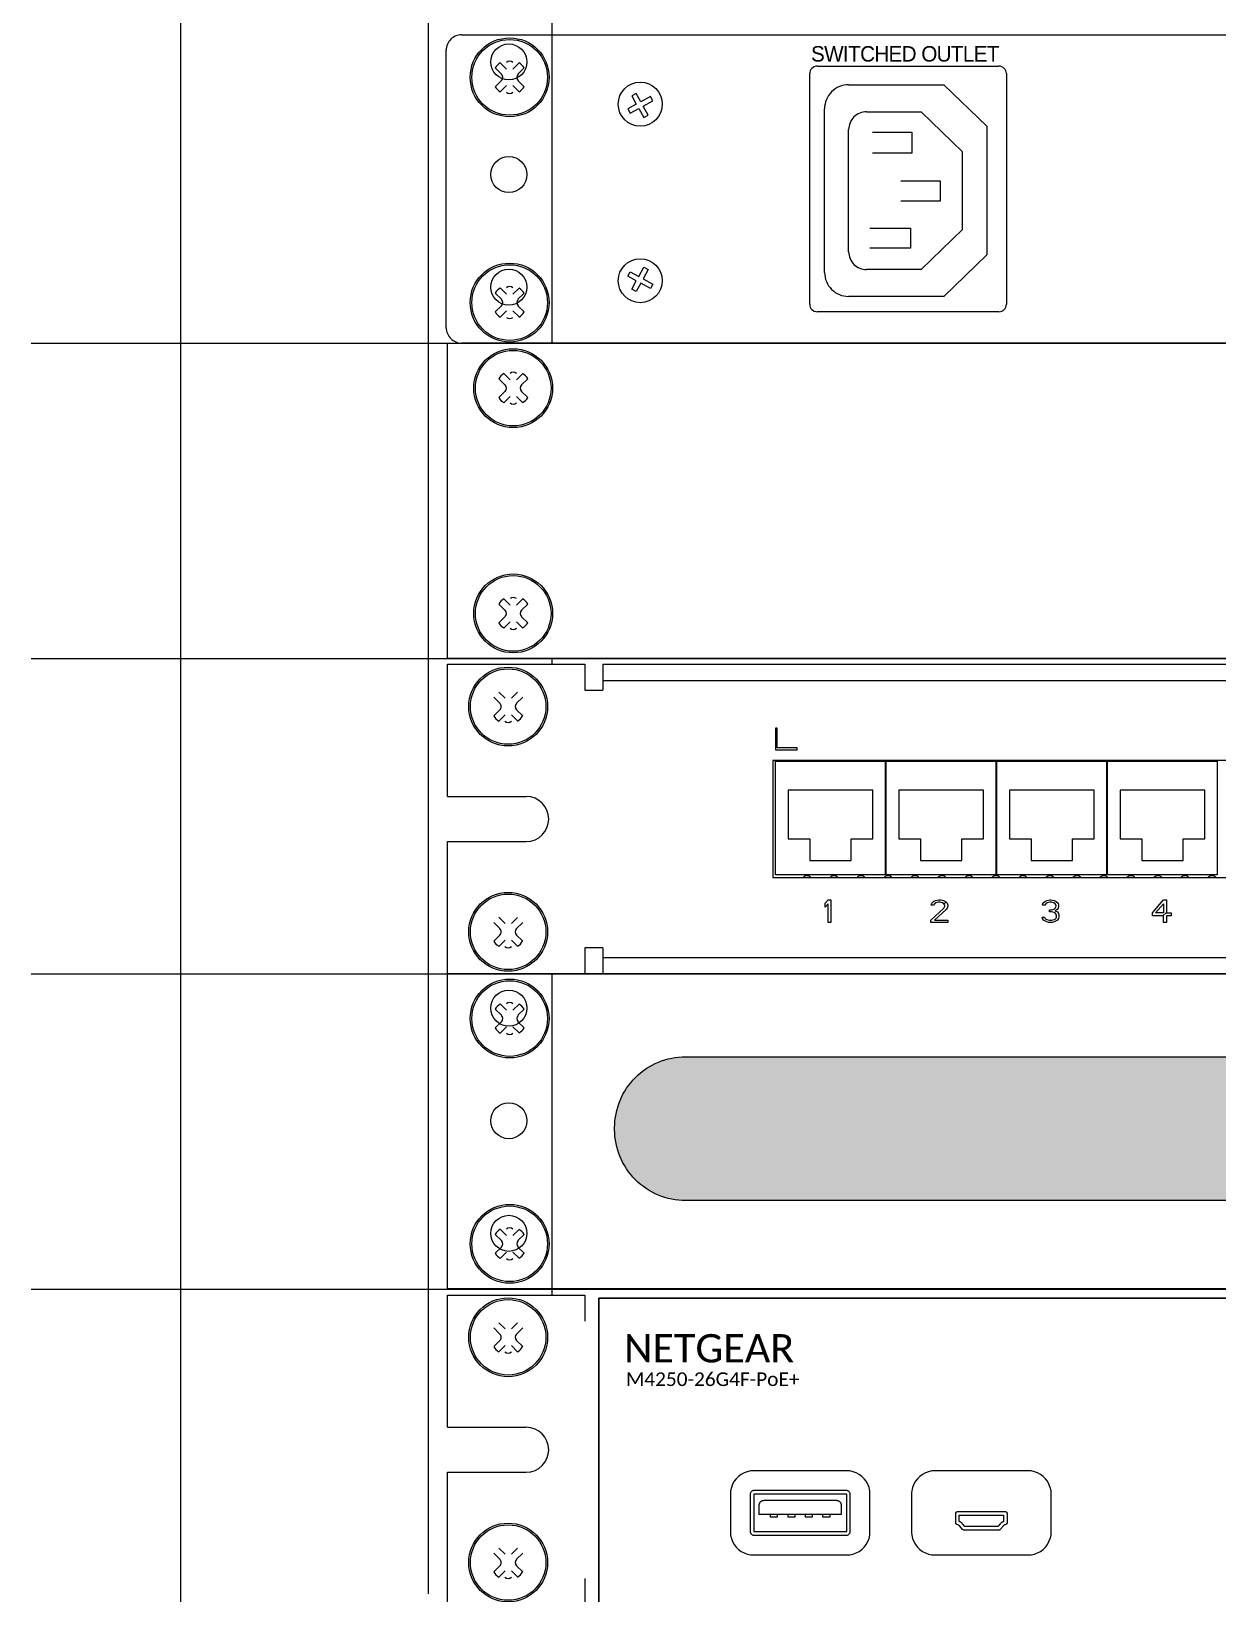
# Model space of a CAD drawing. Header units: millimetres. Extents: x -71336 to -33468, y -26189 to 22712.
# Drawn here: x -34597.8 to -34430.5, y -5007.4 to -4787.2 of the extents above; entities that cross this region are included whole.
import ezdxf

# ---------------------------------------------------------------- set-up
doc = ezdxf.new("R2010")
doc.units = ezdxf.units.MM
doc.set_wipeout_variables(frame=1)
doc.layers.add('SC - Equipment', color=7, linetype='Continuous', lineweight=13)
doc.layers.add('SC - Rack Layout - U-guides and centreline', color=5, linetype='Continuous', lineweight=13, plot=False)
doc.styles.add('ARIAL', font='arial.ttf')
doc.styles.add('CALIBRI', font='calibri.ttf')
doc.styles.get("Standard").update_dxf_attribs({"font": 'arial.ttf', "height": 35})

# ---------------------------------------------------------------- blocks, each defined once
blk = doc.blocks.new('*U199')
at = {"layer": 'SC - Rack Layout - U-guides and centreline', "ltscale": 5}
blk.add_lwpolyline([(-300, 0), (300, 0)], dxfattribs=at)
blk = doc.blocks.new('*U200')
at = {"layer": 'SC - Rack Layout - U-guides and centreline', "color": 0, "linetype": 'ByBlock', "lineweight": -2, "transparency": 16777216}
for p in [(0, 933.45), (0, 889), (0, 844.55), (0, 800.1)]:
    blk.add_blockref('*U199', p, dxfattribs=at)
blk = doc.blocks.new('*U201')
at = {"layer": 'SC - Equipment'}
for p, q in [((-279.3873, 1030.224), (-279.3873, 985.774)), ((-244.4623, 985.774), (-244.4623, 1030.224)), ((-227.076, 1030.224), (-227.076, 985.774)), ((-279.3873, 985.774), (-279.3873, 941.324)), ((-244.4623, 941.324), (-244.4623, 985.774)), ((-227.076, 985.774), (-227.076, 941.324)), ((-279.3873, 941.324), (-279.3873, 896.874)), ((-244.4623, 896.874), (-244.4623, 941.324)), ((-227.076, 941.324), (-227.076, 896.874)), ((-279.3873, 896.874), (-279.3873, 852.424)), ((-244.4623, 852.424), (-244.4623, 896.874)), ((-227.076, 896.874), (-227.076, 852.424)), ((-279.3873, 852.424), (-279.3873, 807.974)), ((-244.4623, 807.974), (-244.4623, 852.424)), ((-227.076, 852.424), (-227.076, 807.974)), ((-279.3873, 807.974), (-279.3873, 763.524))]:
    blk.add_line(p, q, dxfattribs=at)
for centre in [(-233.11485, 1023.874), (-233.11485, 1007.999), (-233.11485, 992.124), (-233.11485, 979.424), (-233.11485, 963.549), (-233.11485, 947.674), (-233.11485, 934.974), (-233.11485, 919.099), (-233.11485, 903.224), (-233.11485, 890.524), (-233.11485, 874.649), (-233.11485, 858.774), (-233.11485, 846.074), (-233.11485, 830.199), (-233.11485, 814.324)]:
    blk.add_circle(centre, 2.54, dxfattribs=at)
at = {"ltscale": 5, "style": 'ARIAL', "flags": 1}
blk.add_attdef('UNITS', (470.5, 46), '', height=9.73997, dxfattribs=at)
blk = doc.blocks.new('A$C7AF64265')
at = {"lineweight": 0}
for p, q in [((-1.17, 0.46), (-2.03, 1.32)), ((-0.43, 1.17), (-1.32, 2.05)), ((1.32, 2.03), (0.46, 1.17)), ((2.05, 1.32), (1.17, 0.46)), ((-1.17, -0.46), (-2.03, -1.32)), ((-0.43, -1.17), (-1.32, -2.05)), ((1.32, -2.03), (0.46, -1.17)), ((2.05, -1.32), (1.17, -0.46))]:
    blk.add_line(p, q, dxfattribs=at)
for centre, major_axis, start_param, end_param in [((0, 0), (3.93, 3.93), 5.497787, 11.780972), ((0, 0), (3.76, 3.76), 5.497787, 11.780972), ((-1.6, 0), (-0.448, 0.448), 3.141593, 4.71239), ((1.62, 0), (0.448, 0.448), 1.570797, 3.141593), ((0, 0), (-1.72, 1.72), 1.363172, 1.783535), ((0, -1.62), (0.448, 0.448), 3.141593, 4.712389), ((0, 0), (1.72, 1.72), 4.504765, 4.925127)]:
    blk.add_ellipse(centre, major_axis=major_axis, ratio=1, start_param=start_param, end_param=end_param, dxfattribs=at)
blk = doc.blocks.new('NETGEAR M4250-26G4F-PoE+')
at = {"ltscale": 5}
for q in [(220, 43.2), (-220, 0)]:
    blk.add_line((-220, 43.2), q, dxfattribs=at)
at = {"layer": 'SC - Equipment'}
for p, q in [((-185.05, 10.28), (-185.05, 15.54)), ((-197.42, 13.99), (-197.42, 12.76)), ((-185.79, 12.76), (-185.79, 13.99))]:
    blk.add_line(p, q, dxfattribs=at)
for points in [[(-198.32, 18.85), (-198.6, 18.83), (-199.06, 18.72), (-199.5, 18.56), (-199.91, 18.34), (-200.28, 18.07), (-200.61, 17.74), (-200.9, 17.38), (-201.13, 16.96), (-201.3, 16.52), (-201.41, 16.04), (-201.44, 15.75)], [(-184.88, 18.85), (-198.32, 18.85)], [(-181.77, 15.75), (-181.79, 16.04), (-181.9, 16.51), (-182.07, 16.96), (-182.31, 17.37), (-182.59, 17.74), (-182.92, 18.07), (-183.29, 18.34), (-183.7, 18.56), (-184.14, 18.72), (-184.61, 18.83), (-184.88, 18.85)], [(-172.77, 18.85), (-173.05, 18.83), (-173.52, 18.72), (-173.95, 18.56), (-174.36, 18.34), (-174.73, 18.07), (-175.06, 17.74), (-175.35, 17.38), (-175.58, 16.96), (-175.76, 16.52), (-175.87, 16.04), (-175.89, 15.75)], [(-159.33, 18.85), (-172.77, 18.85)], [(-156.22, 15.75), (-156.24, 16.04), (-156.35, 16.51), (-156.53, 16.96), (-156.76, 17.37), (-157.04, 17.74), (-157.37, 18.07), (-157.74, 18.34), (-158.15, 18.56), (-158.59, 18.72), (-159.06, 18.83), (-159.33, 18.85)], [(-201.44, 15.75), (-201.44, 10.07)], [(-198.12, 16.06), (-198.2, 16.06), (-198.28, 16.04), (-198.35, 16.01), (-198.41, 15.98), (-198.47, 15.94), (-198.52, 15.88), (-198.57, 15.83), (-198.6, 15.76), (-198.63, 15.69), (-198.65, 15.62), (-198.65, 15.54)], [(-198.65, 15.54), (-198.65, 10.3)], [(-185.08, 16.06), (-198.12, 16.06)], [(-184.55, 15.54), (-184.56, 15.62), (-184.57, 15.69), (-184.6, 15.76), (-184.64, 15.83), (-184.68, 15.88), (-184.73, 15.94), (-184.79, 15.98), (-184.86, 16.01), (-184.93, 16.04), (-185, 16.06), (-185.08, 16.06)], [(-184.55, 10.3), (-184.55, 15.54)], [(-181.77, 10.09), (-181.77, 15.75)], [(-175.89, 15.75), (-175.9, 10.07)], [(-156.22, 10.09), (-156.22, 15.75)], [(-197.32, 14.33), (-197.33, 14.31), (-197.35, 14.28), (-197.36, 14.25), (-197.37, 14.22), (-197.39, 14.18), (-197.4, 14.15), (-197.4, 14.12), (-197.41, 14.08), (-197.41, 14.05), (-197.42, 14.02), (-197.42, 13.99)], [(-196.75, 14.65), (-196.81, 14.64), (-196.87, 14.64), (-196.93, 14.62), (-196.99, 14.6), (-197.04, 14.58), (-197.1, 14.55), (-197.15, 14.51), (-197.2, 14.47), (-197.25, 14.43), (-197.29, 14.38), (-197.32, 14.33)], [(-186.46, 14.65), (-196.75, 14.65)], [(-185.89, 14.33), (-185.92, 14.38), (-185.96, 14.43), (-186, 14.47), (-186.05, 14.51), (-186.1, 14.55), (-186.16, 14.58), (-186.22, 14.6), (-186.28, 14.62), (-186.34, 14.64), (-186.4, 14.64), (-186.46, 14.65)], [(-185.79, 13.99), (-185.79, 14.02), (-185.79, 14.05), (-185.79, 14.08), (-185.8, 14.12), (-185.81, 14.15), (-185.82, 14.18), (-185.83, 14.22), (-185.84, 14.25), (-185.86, 14.28), (-185.87, 14.31), (-185.89, 14.33)], [(-197.42, 12.76), (-185.79, 12.76)], [(-169.68, 12.82), (-169.68, 12.86), (-169.67, 12.9), (-169.66, 12.94), (-169.64, 12.97), (-169.62, 13.01), (-169.59, 13.04), (-169.56, 13.06), (-169.53, 13.08), (-169.5, 13.09), (-169.46, 13.1), (-169.42, 13.11)], [(-169.68, 11.56), (-169.68, 12.82)], [(-169.5, 11.28), (-169.53, 11.29), (-169.55, 11.31), (-169.58, 11.33), (-169.6, 11.35), (-169.62, 11.38), (-169.64, 11.4), (-169.65, 11.43), (-169.67, 11.46), (-169.68, 11.49), (-169.68, 11.53), (-169.68, 11.56)], [(-169.32, 11.22), (-169.5, 11.28)], [(-169.42, 13.11), (-162.68, 13.11)], [(-169.1, 11.06), (-169.11, 11.08), (-169.13, 11.1), (-169.14, 11.11), (-169.17, 11.13), (-169.19, 11.15), (-169.21, 11.16), (-169.23, 11.18), (-169.26, 11.19), (-169.28, 11.2), (-169.3, 11.21), (-169.32, 11.22)], [(-169.18, 12.61), (-162.93, 12.61)], [(-169.18, 11.7), (-169.18, 12.61)], [(-169.15, 11.69), (-169.18, 11.7)], [(-168.7, 11.37), (-168.73, 11.4), (-168.77, 11.45), (-168.81, 11.48), (-168.85, 11.52), (-168.89, 11.55), (-168.93, 11.58), (-168.97, 11.61), (-169.02, 11.63), (-169.07, 11.66), (-169.12, 11.68), (-169.16, 11.69)], [(-168.7, 10.57), (-169.1, 11.06)], [(-168.38, 10.98), (-168.71, 11.38)], [(-163.4, 11.38), (-163.72, 10.98)], [(-163.01, 11.06), (-163.41, 10.57)], [(-162.95, 11.69), (-162.99, 11.68), (-163.04, 11.66), (-163.09, 11.63), (-163.13, 11.61), (-163.18, 11.58), (-163.22, 11.55), (-163.26, 11.52), (-163.3, 11.48), (-163.34, 11.45), (-163.38, 11.4), (-163.4, 11.37)], [(-162.79, 11.22), (-162.81, 11.21), (-162.83, 11.2), (-162.85, 11.19), (-162.87, 11.18), (-162.9, 11.16), (-162.92, 11.15), (-162.94, 11.13), (-162.96, 11.11), (-162.98, 11.1), (-163, 11.08), (-163.01, 11.06)], [(-162.93, 11.7), (-162.96, 11.69)], [(-162.93, 12.61), (-162.93, 11.7)], [(-162.61, 11.28), (-162.79, 11.22)], [(-162.68, 13.11), (-162.65, 13.1), (-162.61, 13.09), (-162.58, 13.08), (-162.54, 13.06), (-162.52, 13.04), (-162.49, 13.01), (-162.47, 12.97), (-162.45, 12.94), (-162.44, 12.9), (-162.43, 12.86), (-162.43, 12.82)], [(-162.43, 11.56), (-162.43, 11.53), (-162.43, 11.49), (-162.44, 11.46), (-162.45, 11.43), (-162.47, 11.4), (-162.49, 11.38), (-162.51, 11.35), (-162.53, 11.33), (-162.55, 11.31), (-162.58, 11.29), (-162.61, 11.28)], [(-162.43, 12.82), (-162.43, 11.56)], [(-201.44, 10.09), (-201.41, 9.8), (-201.3, 9.32), (-201.13, 8.88), (-200.9, 8.46), (-200.61, 8.1), (-200.28, 7.77), (-199.91, 7.5), (-199.5, 7.28), (-199.06, 7.12), (-198.6, 7.01), (-198.32, 6.99)], [(-198.65, 10.3), (-198.65, 10.22), (-198.63, 10.15), (-198.6, 10.08), (-198.57, 10.01), (-198.52, 9.96), (-198.47, 9.9), (-198.41, 9.86), (-198.35, 9.83), (-198.28, 9.8), (-198.2, 9.78), (-198.12, 9.78)], [(-198.12, 9.78), (-185.08, 9.78)], [(-185.08, 9.78), (-185, 9.78), (-184.93, 9.8), (-184.86, 9.83), (-184.79, 9.86), (-184.73, 9.9), (-184.68, 9.96), (-184.64, 10.01), (-184.6, 10.08), (-184.57, 10.15), (-184.56, 10.22), (-184.55, 10.3)], [(-184.88, 6.99), (-184.61, 7.01), (-184.14, 7.12), (-183.7, 7.28), (-183.29, 7.5), (-182.92, 7.77), (-182.59, 8.1), (-182.31, 8.47), (-182.07, 8.88), (-181.9, 9.33), (-181.79, 9.8), (-181.77, 10.09)], [(-175.89, 10.09), (-175.87, 9.8), (-175.76, 9.32), (-175.58, 8.88), (-175.35, 8.46), (-175.06, 8.1), (-174.73, 7.77), (-174.36, 7.5), (-173.95, 7.28), (-173.52, 7.12), (-173.05, 7.01), (-172.77, 6.99)], [(-168.5, 10.48), (-168.52, 10.48), (-168.54, 10.48), (-168.56, 10.49), (-168.58, 10.49), (-168.6, 10.5), (-168.62, 10.51), (-168.64, 10.52), (-168.65, 10.53), (-168.67, 10.55), (-168.68, 10.56), (-168.7, 10.57)], [(-163.6, 10.48), (-168.5, 10.48)], [(-163.72, 10.98), (-168.38, 10.98)], [(-163.41, 10.57), (-163.42, 10.56), (-163.44, 10.55), (-163.45, 10.53), (-163.47, 10.52), (-163.49, 10.51), (-163.51, 10.5), (-163.53, 10.49), (-163.55, 10.49), (-163.57, 10.48), (-163.58, 10.48), (-163.6, 10.48)], [(-159.34, 6.99), (-159.06, 7.01), (-158.59, 7.12), (-158.15, 7.28), (-157.74, 7.5), (-157.37, 7.77), (-157.04, 8.1), (-156.76, 8.47), (-156.53, 8.88), (-156.35, 9.33), (-156.24, 9.8), (-156.22, 10.09)], [(-198.32, 6.99), (-184.88, 6.99)], [(-172.77, 6.99), (-159.34, 6.99)]]:
    blk.add_lwpolyline(points, dxfattribs=at)
at = {"layer": 'SC - Equipment', "flags": 128}
for points in [[(-185.05, 15.54), (-198.15, 15.54)], [(-198.15, 15.54), (-198.15, 10.28)], [(-195.83, 12.76), (-195.83, 12.35)], [(-195.83, 12.35), (-194.78, 12.35)], [(-194.78, 12.35), (-194.78, 12.76)], [(-193.36, 12.76), (-193.36, 12.35)], [(-193.36, 12.35), (-192.32, 12.35)], [(-192.32, 12.35), (-192.32, 12.76)], [(-190.9, 12.76), (-190.9, 12.35)], [(-190.9, 12.35), (-189.85, 12.35)], [(-189.85, 12.35), (-189.85, 12.76)], [(-188.44, 12.76), (-188.44, 12.35)], [(-188.44, 12.35), (-187.39, 12.35)], [(-187.39, 12.35), (-187.39, 12.76)], [(-198.15, 10.28), (-185.05, 10.28)]]:
    blk.add_lwpolyline(points, dxfattribs=at)
at = {"ltscale": 5, "style": 'CALIBRI'}
for s, height, p in [('NETGEAR', 3.987, (-216.44, 34.13)), ('M4250-26G4F-PoE+', 1.9277, (-216.15, 30.8))]:
    blk.add_text(s, height=height, dxfattribs=at).set_placement(p)
blk.add_wipeout([(-241.3, 43.63), (-221.97, 43.63), (-221.97, 0), (-241.3, 0)])
at = {"layer": 'SC - Equipment'}
for p, q in [((-241.3, 24.99), (-241.3, 43.63)), ((-241.3, 43.63), (-221.97, 43.63)), ((-221.97, 43.63), (-221.97, 39.96)), ((-241.3, 24.99), (-230.22, 24.99)), ((-241.3, 0), (-241.3, 18.65)), ((-241.3, 18.65), (-230.22, 18.65)), ((-221.97, 3.68), (-221.97, 0))]:
    blk.add_line(p, q, dxfattribs=at)
blk.add_arc((-230.22, 21.82), 3.17, 270, 90, dxfattribs=at)
for p in [(-232.77, 37.67), (-232.77, 5.92)]:
    blk.add_blockref('A$C7AF64265', p, dxfattribs=at)
blk = doc.blocks.new('1U SCREWS - RACK LAYOUT')
at = {"layer": 'SC - Equipment'}
for p, q in [((-232.99, 39.27), (-233.88, 40.16)), ((-231.24, 40.13), (-232.1, 39.27)), ((-233.73, 38.56), (-234.59, 39.42)), ((-233.73, 37.64), (-234.59, 36.78)), ((-230.5, 39.42), (-231.39, 38.56)), ((-230.5, 36.78), (-231.39, 37.64)), ((-232.99, 36.93), (-233.88, 36.04)), ((-231.24, 36.07), (-232.1, 36.93)), ((-233.73, 6.81), (-234.59, 7.67)), ((-232.99, 7.52), (-233.88, 8.41)), ((-231.24, 8.38), (-232.1, 7.52)), ((-230.5, 7.67), (-231.39, 6.81)), ((-233.73, 5.89), (-234.59, 5.03)), ((-232.99, 5.18), (-233.88, 4.29)), ((-231.24, 4.32), (-232.1, 5.18)), ((-230.5, 5.03), (-231.39, 5.89))]:
    blk.add_line(p, q, dxfattribs=at)
for centre, major_axis, start_param, end_param in [((-232.56, 38.1), (5.56, 0), 0, 6.283185), ((-232.56, 38.1), (5.33, 0), 0, 6.283185), ((-232.56, 38.1), (2.44, 0), 2.143456, 2.563819), ((-232.56, 39.73), (0.635, 0), 0.785399, 2.356195), ((-232.56, 38.1), (2.44, 0), 0.57266, 0.993023), ((-234.16, 38.1), (0.635, 0), 5.497788, 7.068584), ((-230.93, 38.1), (0.635, 0), 2.356195, 3.926991), ((-232.56, 38.1), (2.44, 0), 3.719366, 4.139729), ((-232.56, 36.47), (0.635, 0), 3.926991, 5.497787), ((-232.56, 38.1), (2.44, 0), 5.290163, 5.710525), ((-232.56, 6.35), (5.56, 0), 0, 6.283185), ((-232.56, 6.35), (5.33, 0), 0, 6.283185), ((-232.56, 6.35), (2.44, 0), 2.143456, 2.563819), ((-234.16, 6.35), (0.635, 0), 5.497788, 7.068584), ((-232.56, 7.98), (0.635, 0), 0.785399, 2.356195), ((-230.93, 6.35), (0.635, 0), 2.356195, 3.926991), ((-232.56, 6.35), (2.44, 0), 0.57266, 0.993023), ((-232.56, 6.35), (2.44, 0), 3.719366, 4.139729), ((-232.56, 6.35), (2.44, 0), 5.290163, 5.710525), ((-232.56, 4.72), (0.635, 0), 3.926991, 5.497787)]:
    blk.add_ellipse(centre, major_axis=major_axis, ratio=1, start_param=start_param, end_param=end_param, dxfattribs=at)
blk = doc.blocks.new('Furman M10XE - RACK LAYOUT')
at = {"layer": 'SC - Equipment', "flags": 128}
for points in [[(-239.33, 43.46, 0.414214), (-241.5, 41.28)], [(-189.21, 39.03, 0.414214), (-190.26, 37.98)], [(-162.53, 37.98, 0.414214), (-163.58, 39.03)], [(-184.77, 36.41, 0.414214), (-188.17, 33.01)], [(-182.25, 32.61, 0.414214), (-184.77, 30.1)], [(-184.77, 12.87, 0.414214), (-182.25, 10.35)], [(-188.17, 9.97, 0.414214), (-184.77, 6.58)], [(-190.26, 5.48, 0.414214), (-189.21, 4.42)], [(-163.58, 4.42, 0.414214), (-162.53, 5.48)], [(-241.5, 2.17, 0.414214), (-239.33, 0)]]:
    blk.add_lwpolyline(points, format="xyb", dxfattribs=at)
at = {"layer": 'SC - Equipment'}
for points in [[(-239.33, 43.46), (239.33, 43.46)], [(-241.5, 2.17), (-241.5, 41.28)], [(-190.26, 5.48), (-190.26, 37.98)], [(-189.21, 39.03), (-163.58, 39.03)], [(-162.53, 37.98), (-162.53, 5.48)], [(-188.17, 9.97), (-188.17, 33.01)], [(-181.41, 29.74), (-175.87, 29.74), (-175.87, 26.75), (-181.41, 26.75)], [(-177.42, 22.87), (-171.89, 22.87), (-171.89, 20), (-177.42, 20)], [(-181.8, 16.2), (-176.03, 16.2), (-176.03, 13.38), (-181.8, 13.38)], [(-163.58, 4.42), (-189.21, 4.42)], [(239.33, 0), (-239.33, 0)]]:
    blk.add_lwpolyline(points, dxfattribs=at)
at = {"layer": 'SC - Equipment', "flags": 128}
for points in [[(-184.77, 36.41), (-171.35, 36.41)], [(-171.35, 36.41), (-165.3, 30.56)], [(-214.71, 33.67), (-215.9, 33.02)], [(-215.57, 32.42), (-214.36, 33.07)], [(-214.73, 35.2), (-215.33, 34.87)], [(-215.33, 34.87), (-214.71, 33.67)], [(-214.08, 34.01), (-214.73, 35.2)], [(-214.36, 33.07), (-213.66, 31.78)], [(-212.69, 34.76), (-214.08, 34.01)], [(-213.75, 33.4), (-212.37, 34.15)], [(-213.05, 32.11), (-213.75, 33.4)], [(-212.37, 34.15), (-212.69, 34.76)], [(-215.9, 33.02), (-215.57, 32.42)], [(-213.66, 31.78), (-213.05, 32.11)], [(-182.25, 32.61), (-174.56, 32.61)], [(-168.7, 26.97), (-174.56, 32.61)], [(-184.77, 12.87), (-184.77, 30.1)], [(-165.3, 30.56), (-165.3, 12.43)], [(-168.7, 16.02), (-168.7, 26.97)], [(-174.56, 10.35), (-168.7, 16.02)], [(-165.3, 12.43), (-171.35, 6.58)], [(-215.9, 9.44), (-215.57, 10.05)], [(-214.71, 8.79), (-215.9, 9.44)], [(-215.57, 10.05), (-214.36, 9.39)], [(-214.36, 9.39), (-213.66, 10.69)], [(-213.05, 10.36), (-213.75, 9.06)], [(-213.75, 9.06), (-212.37, 8.31)], [(-213.66, 10.69), (-213.05, 10.36)], [(-174.56, 10.35), (-182.25, 10.35)], [(-215.33, 7.6), (-214.71, 8.79)], [(-214.73, 7.27), (-215.33, 7.6)], [(-214.08, 8.46), (-214.73, 7.27)], [(-212.69, 7.7), (-214.08, 8.46)], [(-212.37, 8.31), (-212.69, 7.7)], [(-171.35, 6.58), (-184.77, 6.58)]]:
    blk.add_lwpolyline(points, dxfattribs=at)
at = {"layer": 'SC - Equipment'}
for centre in [(-214.15, 33.67), (-214.15, 8.79)]:
    blk.add_circle(centre, 3.1, dxfattribs=at)
blk.add_blockref('1U SCREWS - RACK LAYOUT', (0, -0.64), dxfattribs=at)
at = {"ltscale": 5, "style": 'ARIAL', "flags": 1}
for tag, p in [('WEIGHT', (272.65, 33.74)), ('WATTS', (272.65, 18.09)), ('BTU', (272.65, 2.44))]:
    blk.add_attdef(tag, p, '', height=9.74, dxfattribs=at)
at = {"layer": 'SC - Equipment', "insert": (-190.08, 39.65), "char_height": 2.1816, "width": 32.1113, "attachment_point": 7}
blk.add_mtext('{\\fVrinda|b0|i0|c0|p2;\\T0.95;SWITCHED OUTLET}', dxfattribs=at)
blk = doc.blocks.new('1U BRUSH PLATE - RACK LAYOUT')
at = {"ltscale": 5}
h = blk.add_hatch(dxfattribs=at)
h.set_pattern_fill('BRASS', color=256, scale=0.37, angle=90)
h.set_pattern_definition([(90, (-0.3157, 0), (-2.3495, 1e-16), []), (90, (-1.4904, 7e-17), (-2.3495, 1e-16), [1.17475, -0.587375])])
edge = h.paths.add_edge_path()
edge.add_line((-207.76, 32.77), (207.76, 32.77))
edge.add_arc((207.76, 22.77), 10, 0, 90, ccw=False)
edge.add_line((217.76, 22.77), (217.76, 22.5))
edge.add_arc((207.76, 22.5), 10, -90, 0, ccw=False)
edge.add_line((207.76, 12.5), (-207.76, 12.5))
edge.add_arc((-207.76, 22.5), 10, 180, 270, ccw=False)
edge.add_line((-217.76, 22.5), (-217.76, 22.77))
edge.add_arc((-207.76, 22.77), 10, 90, 180, ccw=False)
blk.add_lwpolyline([(-207.76, 32.77), (207.76, 32.77, -0.414214), (217.76, 22.77), (217.76, 22.5, -0.414214), (207.76, 12.5), (-207.76, 12.5, -0.414214), (-217.76, 22.5), (-217.76, 22.77, -0.414214)], format="xyb", close=True, dxfattribs=at)
at = {"layer": 'SC - Equipment'}
for p, q in [((-241.3, 0.05), (-241.3, 44.5)), ((-241.3, 44.5), (241.3, 44.5)), ((-232.99, 39.32), (-233.88, 40.21)), ((-231.24, 40.18), (-232.1, 39.32)), ((-233.73, 38.61), (-234.59, 39.47)), ((-233.73, 37.69), (-234.59, 36.83)), ((-230.5, 39.47), (-231.39, 38.61)), ((-230.5, 36.83), (-231.39, 37.69)), ((-232.99, 36.98), (-233.88, 36.09)), ((-231.24, 36.12), (-232.1, 36.98)), ((-233.73, 6.86), (-234.59, 7.72)), ((-232.99, 7.57), (-233.88, 8.46)), ((-231.24, 8.43), (-232.1, 7.57)), ((-230.5, 7.72), (-231.39, 6.86)), ((-233.73, 5.94), (-234.59, 5.08)), ((-232.99, 5.23), (-233.88, 4.34)), ((-231.24, 4.37), (-232.1, 5.23)), ((-230.5, 5.08), (-231.39, 5.94)), ((241.3, 0.05), (-241.3, 0.05))]:
    blk.add_line(p, q, dxfattribs=at)
for centre, major_axis, start_param, end_param in [((-232.56, 38.15), (5.56, 0), 0, 6.283185), ((-232.56, 38.15), (5.33, 0), 0, 6.283185), ((-232.56, 38.15), (2.44, 0), 2.143456, 2.563819), ((-232.56, 39.78), (0.635, 0), 0.785399, 2.356195), ((-232.56, 38.15), (2.44, 0), 0.57266, 0.993023), ((-234.16, 38.15), (0.635, 0), 5.497788, 7.068584), ((-230.93, 38.15), (0.635, 0), 2.356195, 3.926991), ((-232.56, 38.15), (2.44, 0), 3.719366, 4.139729), ((-232.56, 36.52), (0.635, 0), 3.926991, 5.497787), ((-232.56, 38.15), (2.44, 0), 5.290163, 5.710525), ((-232.56, 6.4), (5.56, 0), 0, 6.283185), ((-232.56, 6.4), (5.33, 0), 0, 6.283185), ((-232.56, 6.4), (2.44, 0), 2.143456, 2.563819), ((-234.16, 6.4), (0.635, 0), 5.497788, 7.068584), ((-232.56, 8.03), (0.635, 0), 0.785399, 2.356195), ((-230.93, 6.4), (0.635, 0), 2.356195, 3.926991), ((-232.56, 6.4), (2.44, 0), 0.57266, 0.993023), ((-232.56, 6.4), (2.44, 0), 3.719366, 4.139729), ((-232.56, 6.4), (2.44, 0), 5.290163, 5.710525), ((-232.56, 4.77), (0.635, 0), 3.926991, 5.497787)]:
    blk.add_ellipse(centre, major_axis=major_axis, ratio=1, start_param=start_param, end_param=end_param, dxfattribs=at)
blk = doc.blocks.new('1U BLANK PANEL - RACK LAYOUT')
blk.add_wipeout([(-241.3, 44.45), (241.3, 44.45), (241.3, 0), (-241.3, 0)])
at = {"layer": 'SC - Equipment'}
for p, q in [((-241.3, 0), (-241.3, 44.45)), ((-241.3, 44.45), (241.3, 44.45)), ((-232.49, 39.27), (-233.38, 40.16)), ((-230.74, 40.13), (-231.6, 39.27)), ((-233.23, 38.56), (-234.09, 39.42)), ((-233.23, 37.64), (-234.09, 36.78)), ((-230, 39.42), (-230.89, 38.56)), ((-230, 36.78), (-230.89, 37.64)), ((-232.49, 36.93), (-233.38, 36.04)), ((-230.74, 36.07), (-231.6, 36.93)), ((-233.23, 6.81), (-234.09, 7.67)), ((-232.49, 7.52), (-233.38, 8.41)), ((-230.74, 8.38), (-231.6, 7.52)), ((-230, 7.67), (-230.89, 6.81)), ((-233.23, 5.89), (-234.09, 5.03)), ((-232.49, 5.18), (-233.38, 4.29)), ((-230.74, 4.32), (-231.6, 5.18)), ((-230, 5.03), (-230.89, 5.89)), ((241.3, 0), (-241.3, 0)), ((-241.3, 0), (-241.3, 0))]:
    blk.add_line(p, q, dxfattribs=at)
for centre, major_axis, start_param, end_param in [((-232.06, 38.1), (5.56, 0), 0, 6.283185), ((-232.06, 38.1), (5.33, 0), 0, 6.283185), ((-232.06, 38.1), (2.44, 0), 2.143456, 2.563819), ((-232.06, 39.73), (0.635, 0), 0.785399, 2.356195), ((-232.06, 38.1), (2.44, 0), 0.57266, 0.993023), ((-233.66, 38.1), (0.635, 0), 5.497788, 7.068584), ((-230.43, 38.1), (0.635, 0), 2.356195, 3.926991), ((-232.06, 38.1), (2.44, 0), 3.719366, 4.139729), ((-232.06, 36.47), (0.635, 0), 3.926991, 5.497787), ((-232.06, 38.1), (2.44, 0), 5.290163, 5.710525), ((-232.06, 6.35), (5.56, 0), 0, 6.283185), ((-232.06, 6.35), (5.33, 0), 0, 6.283185), ((-232.06, 6.35), (2.44, 0), 2.143456, 2.563819), ((-233.66, 6.35), (0.635, 0), 5.497788, 7.068584), ((-232.06, 7.98), (0.635, 0), 0.785399, 2.356195), ((-230.43, 6.35), (0.635, 0), 2.356195, 3.926991), ((-232.06, 6.35), (2.44, 0), 0.57266, 0.993023), ((-232.06, 6.35), (2.44, 0), 3.719366, 4.139729), ((-232.06, 6.35), (2.44, 0), 5.290163, 5.710525), ((-232.06, 4.72), (0.635, 0), 3.926991, 5.497787)]:
    blk.add_ellipse(centre, major_axis=major_axis, ratio=1, start_param=start_param, end_param=end_param, dxfattribs=at)
blk = doc.blocks.new('*U281')
blk.add_blockref('1U BLANK PANEL - RACK LAYOUT', (0, -44.45))
blk = doc.blocks.new('PATCH PANEL - RJ45 24')
at = {"layer": 'SC - Equipment'}
for p, q in [((-219.44, 43.63), (-219.44, 39.96)), ((-219.44, 43.63), (219.44, 43.63)), ((-219.44, 41.35), (219.44, 41.35)), ((-195.08, 34.63), (-195.08, 31.58)), ((-194.83, 34.63), (-195.08, 34.63)), ((-194.83, 31.84), (-194.83, 34.63)), ((-195.08, 31.58), (-192.04, 31.58)), ((-192.04, 31.84), (-194.83, 31.84)), ((-192.04, 31.58), (-192.04, 31.84)), ((-195.46, 30.06), (-195.46, 13.57)), ((-7.48, 30.06), (-195.46, 30.06)), ((-195.08, 13.95), (-195.08, 30.06)), ((-179.61, 29.93), (-195.08, 29.93)), ((-179.61, 30.06), (-179.61, 13.95)), ((-179.48, 13.95), (-179.48, 30.06)), ((-164.01, 29.93), (-179.48, 29.93)), ((-164.01, 30.06), (-164.01, 13.95)), ((-163.88, 13.95), (-163.88, 30.06)), ((-148.41, 29.93), (-163.88, 29.93)), ((-148.41, 30.06), (-148.41, 13.95)), ((-148.28, 13.95), (-148.28, 30.06)), ((-132.8, 29.93), (-148.28, 29.93)), ((-132.8, 30.06), (-132.8, 13.95)), ((-193.31, 25.88), (-193.31, 19.03)), ((-181.38, 25.88), (-193.31, 25.88)), ((-181.38, 19.03), (-181.38, 25.88)), ((-177.71, 25.88), (-177.71, 19.03)), ((-165.78, 25.88), (-177.71, 25.88)), ((-165.78, 19.03), (-165.78, 25.88)), ((-162.1, 25.88), (-162.1, 19.03)), ((-150.18, 25.88), (-162.1, 25.88)), ((-150.18, 19.03), (-150.18, 25.88)), ((-146.5, 25.88), (-146.5, 19.03)), ((-134.58, 25.88), (-146.5, 25.88)), ((-134.58, 19.03), (-134.58, 25.88)), ((-193.31, 19.03), (-190.26, 19.03)), ((-190.26, 19.03), (-190.26, 15.98)), ((-184.43, 15.98), (-184.43, 19.03)), ((-184.43, 19.03), (-181.38, 19.03)), ((-177.71, 19.03), (-174.66, 19.03)), ((-174.66, 19.03), (-174.66, 15.98)), ((-168.83, 15.98), (-168.83, 19.03)), ((-168.83, 19.03), (-165.78, 19.03)), ((-162.1, 19.03), (-159.06, 19.03)), ((-159.06, 19.03), (-159.06, 15.98)), ((-153.23, 15.98), (-153.23, 19.03)), ((-153.23, 19.03), (-150.18, 19.03)), ((-146.5, 19.03), (-143.46, 19.03)), ((-143.46, 19.03), (-143.46, 15.98)), ((-137.62, 15.98), (-137.62, 19.03)), ((-137.62, 19.03), (-134.58, 19.03)), ((-190.26, 15.98), (-184.43, 15.98)), ((-174.66, 15.98), (-168.83, 15.98)), ((-159.06, 15.98), (-153.23, 15.98)), ((-143.46, 15.98), (-137.62, 15.98)), ((-195.46, 13.57), (-7.48, 13.57)), ((-179.61, 13.95), (-195.08, 13.95)), ((-164.01, 13.95), (-179.48, 13.95)), ((-148.41, 13.95), (-163.88, 13.95)), ((-132.8, 13.95), (-148.28, 13.95)), ((-188.07, 9.94), (-187.68, 10.41)), ((-188.07, 9.4), (-188.07, 9.94)), ((-187.68, 9.87), (-188.07, 9.4)), ((-187.68, 10.41), (-187.28, 10.41)), ((-187.68, 7.24), (-187.68, 9.87)), ((-187.28, 10.41), (-187.28, 7.24)), ((-173.19, 7.58), (-171.34, 9.27)), ((-173.12, 9.67), (-173.05, 9.94)), ((-172.79, 9.67), (-173.12, 9.67)), ((-173.05, 9.94), (-172.79, 10.21)), ((-172.79, 10.21), (-172.53, 10.35)), ((-172.66, 9.87), (-172.79, 9.67)), ((-172.46, 10.01), (-172.66, 9.87)), ((-171.01, 9.06), (-172.66, 7.58)), ((-172.53, 10.35), (-172.06, 10.41)), ((-172.13, 10.08), (-172.46, 10.01)), ((-171.87, 10.08), (-172.13, 10.08)), ((-172.06, 10.41), (-171.8, 10.41)), ((-171.54, 10.01), (-171.87, 10.08)), ((-171.8, 10.41), (-171.4, 10.35)), ((-171.34, 9.87), (-171.54, 10.01)), ((-171.4, 10.35), (-171.14, 10.21)), ((-171.21, 9.67), (-171.34, 9.87)), ((-171.34, 9.27), (-171.21, 9.54)), ((-171.32, 9.85), (-171.05, 10.12)), ((-171.21, 9.54), (-171.21, 9.67)), ((-171.14, 10.21), (-170.87, 9.94)), ((-170.87, 9.27), (-171.01, 9.06)), ((-170.87, 9.94), (-170.81, 9.67)), ((-170.81, 9.54), (-170.87, 9.27)), ((-170.81, 9.67), (-170.81, 9.54)), ((-157.44, 9.67), (-157.38, 9.94)), ((-157.11, 9.67), (-157.44, 9.67)), ((-157.38, 9.94), (-157.11, 10.21)), ((-157.11, 10.21), (-156.85, 10.35)), ((-156.98, 9.87), (-157.11, 9.67)), ((-156.78, 10.01), (-156.98, 9.87)), ((-156.85, 10.35), (-156.39, 10.41)), ((-156.45, 10.08), (-156.78, 10.01)), ((-156.19, 10.08), (-156.45, 10.08)), ((-156.45, 8.73), (-156.45, 9)), ((-156.45, 9), (-156.19, 9)), ((-156.39, 10.41), (-156.25, 10.41)), ((-156.25, 10.41), (-155.79, 10.35)), ((-155.86, 10.01), (-156.19, 10.08)), ((-156.19, 9), (-155.79, 9.13)), ((-155.66, 9.87), (-155.86, 10.01)), ((-155.79, 10.35), (-155.53, 10.21)), ((-155.79, 9.13), (-155.66, 9.27)), ((-155.53, 9.67), (-155.66, 9.87)), ((-155.66, 9.27), (-155.53, 9.54)), ((-155.4, 9.06), (-155.66, 8.86)), ((-155.66, 8.86), (-155.33, 8.73)), ((-155.53, 10.21), (-155.26, 9.94)), ((-155.53, 9.54), (-155.53, 9.67)), ((-155.26, 9.27), (-155.4, 9.06)), ((-155.26, 9.94), (-155.2, 9.67)), ((-155.2, 9.54), (-155.26, 9.27)), ((-155.2, 9.67), (-155.2, 9.54)), ((-141.96, 8.59), (-140.38, 10.41)), ((-141.5, 8.59), (-140.38, 9.87)), ((-140.38, 10.41), (-139.98, 10.41)), ((-140.38, 9.87), (-140.38, 8.59)), ((-139.98, 10.41), (-139.98, 8.59)), ((-187.28, 7.24), (-187.68, 7.24)), ((-173.19, 7.24), (-173.19, 7.58)), ((-170.81, 7.24), (-173.19, 7.24)), ((-172.66, 7.58), (-170.81, 7.58)), ((-170.81, 7.58), (-170.81, 7.24)), ((-157.44, 7.78), (-157.51, 7.98)), ((-157.51, 7.98), (-157.18, 7.98)), ((-157.31, 7.58), (-157.44, 7.78)), ((-157.11, 7.45), (-157.31, 7.58)), ((-157.18, 7.98), (-157.11, 7.85)), ((-157.11, 7.85), (-156.98, 7.71)), ((-156.85, 7.31), (-157.11, 7.45)), ((-156.98, 7.71), (-156.85, 7.65)), ((-156.85, 7.65), (-156.52, 7.58)), ((-156.58, 7.24), (-156.85, 7.31)), ((-156.06, 7.24), (-156.58, 7.24)), ((-156.52, 7.58), (-156.12, 7.58)), ((-156.19, 8.73), (-156.45, 8.73)), ((-155.79, 8.66), (-156.19, 8.73)), ((-156.12, 7.58), (-155.79, 7.65)), ((-155.79, 7.31), (-156.06, 7.24)), ((-155.59, 8.52), (-155.79, 8.66)), ((-155.79, 7.65), (-155.66, 7.71)), ((-155.53, 7.45), (-155.79, 7.31)), ((-155.66, 7.71), (-155.53, 7.85)), ((-155.46, 8.25), (-155.59, 8.52)), ((-155.53, 7.85), (-155.46, 7.98)), ((-155.33, 7.58), (-155.53, 7.45)), ((-155.46, 7.98), (-155.46, 8.25)), ((-155.33, 8.73), (-155.2, 8.52)), ((-155.2, 7.78), (-155.33, 7.58)), ((-155.2, 8.52), (-155.13, 8.25)), ((-155.13, 7.98), (-155.2, 7.78)), ((-155.13, 8.25), (-155.13, 7.98)), ((-141.96, 8.19), (-141.96, 8.59)), ((-140.38, 8.19), (-141.96, 8.19)), ((-140.38, 8.59), (-141.5, 8.59)), ((-140.46, 8.19), (-139.98, 8.66)), ((-140.38, 7.24), (-140.38, 8.19)), ((-139.98, 7.24), (-140.38, 7.24)), ((-139.98, 8.59), (-139.32, 8.59)), ((-139.98, 8.19), (-139.98, 7.24)), ((-139.32, 8.19), (-139.98, 8.19)), ((-139.32, 8.59), (-139.32, 8.19)), ((-219.44, 3.68), (-219.44, 0)), ((-219.44, 2.28), (219.44, 2.28)), ((-219.44, 0), (219.44, 0))]:
    blk.add_line(p, q, dxfattribs=at)
for centre in [(-190.64, 13.06), (-186.84, 13.06), (-183.03, 13.06), (-179.23, 13.06), (-175.42, 13.06), (-171.62, 13.06), (-167.81, 13.06), (-164.01, 13.06), (-160.2, 13.06), (-156.4, 13.06), (-152.59, 13.06), (-148.79, 13.06), (-144.98, 13.06), (-141.18, 13.06), (-137.37, 13.06), (-133.56, 13.06)]:
    blk.add_arc(centre, 0.761, 42.9176, 137.0824, dxfattribs=at)
blk.add_wipeout([(-241.3, 43.63), (-221.97, 43.63), (-221.97, 0), (-241.3, 0)])
for p, q in [((-241.3, 24.99), (-241.3, 43.63)), ((-241.3, 43.63), (-221.97, 43.63)), ((-221.97, 43.63), (-221.97, 39.96)), ((-221.97, 39.96), (-219.44, 39.96)), ((-241.3, 24.99), (-230.22, 24.99)), ((-241.3, 0), (-241.3, 18.65)), ((-241.3, 18.65), (-230.22, 18.65)), ((-221.97, 3.68), (-221.97, 0)), ((-219.44, 3.68), (-221.97, 3.68)), ((-221.97, 0), (-241.3, 0))]:
    blk.add_line(p, q, dxfattribs=at)
blk.add_arc((-230.22, 21.82), 3.17, 270, 90, dxfattribs=at)
for p in [(-232.77, 37.67), (-232.77, 5.92)]:
    blk.add_blockref('A$C7AF64265', p, dxfattribs=at)

msp = doc.modelspace()

# ---------------------------------------------------------------- block references
at = {"layer": 'SC - Equipment'}
for name, p in [('*U201', (-34297.305, -5815.372)), ('Furman M10XE - RACK LAYOUT', (-34297.756, -4831.122))]:
    msp.add_blockref(name, p, dxfattribs=at)
at = {"layer": 'SC - Rack Layout - U-guides and centreline'}
msp.add_blockref('*U200', (-34297.756, -5764.572), dxfattribs=at)

# ---------------------------------------------------------------- next in the draw order: block references
msp.add_blockref('NETGEAR M4250-26G4F-PoE+', (-34297.756, -5008.922))
at = {"layer": 'SC - Equipment'}
msp.add_blockref('*U281', (-34297.756, -4831.122), dxfattribs=at)

# ---------------------------------------------------------------- next in the draw order: block references
at = {"layer": 'SC - Equipment', "ltscale": 5}
msp.add_blockref('1U BRUSH PLATE - RACK LAYOUT', (-34297.756, -4964.472), dxfattribs=at)

# ---------------------------------------------------------------- next in the draw order: block references
at = {"layer": 'SC - Equipment', "color": 1}
msp.add_blockref('PATCH PANEL - RJ45 24', (-34297.756, -4920.022), dxfattribs=at)

doc.saveas('drawing.dxf')
